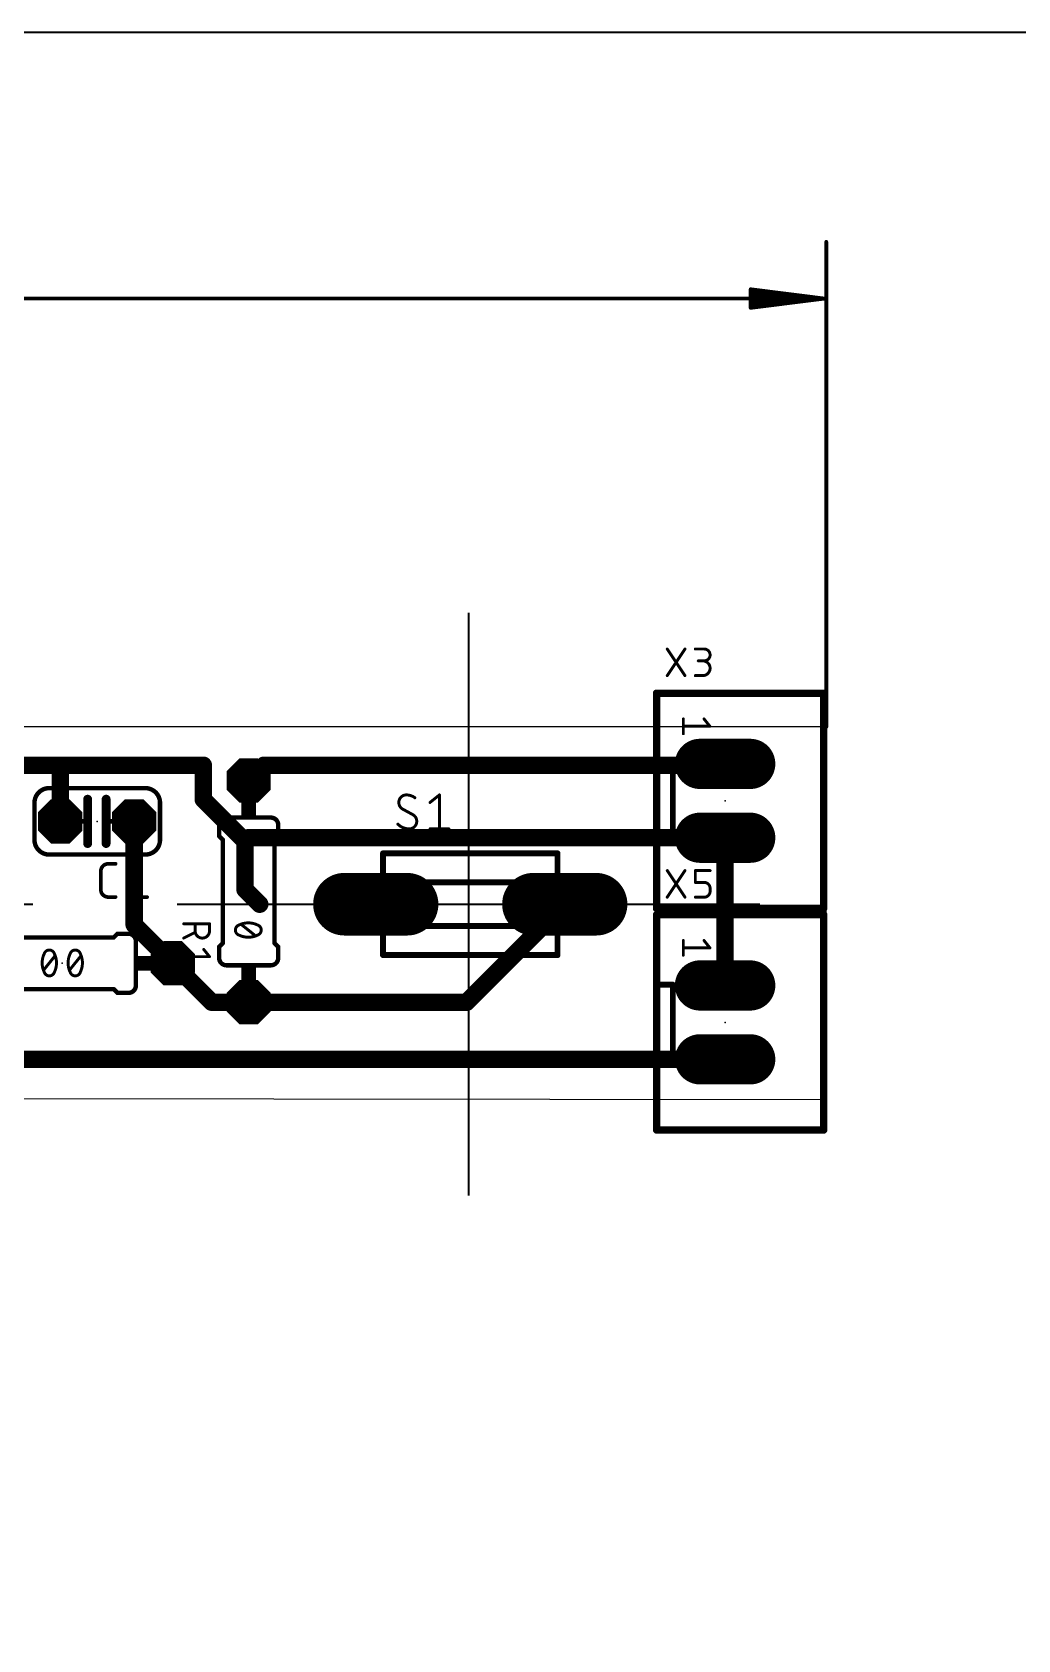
# Model space of a CAD drawing. Header units: millimetres. Extents: x -1276 to 1832, y -1676 to -667.
# Drawn here: x -766.7 to -732.8, y -751 to -695.7 of the extents above; entities that cross this region are included whole.
import ezdxf

# ---------------------------------------------------------------- set-up
doc = ezdxf.new("R2010")
doc.units = ezdxf.units.MM
doc.header["$MEASUREMENT"] = 0
for name, color, linetype in [('1', 12, 'Continuous'), ('16', 132, 'Continuous'), ('17', 110, 'Continuous'), ('19', 53, 'Continuous'), ('20', 31, 'Continuous'), ('21', 253, 'Continuous'), ('23', 53, 'Continuous'), ('25', 253, 'Continuous'), ('27', 253, 'Continuous'), ('29', 253, 'Continuous'), ('30', 253, 'Continuous'), ('44', 253, 'Continuous'), ('51', 253, 'Continuous'), ('box', 6, 'Continuous'), ('Layer 1', 7, 'Continuous')]:
    doc.layers.add(name, color=color, linetype=linetype)

# ---------------------------------------------------------------- blocks, each defined once
blk = doc.blocks.new('OCTAGONP')
at = {"const_width": 0.5}
blk.add_lwpolyline([(-0.25, -0.1036), (-0.25, 0.1036), (-0.1036, 0.25), (0.1036, 0.25), (0.25, 0.1036), (0.25, -0.1036), (0.1036, -0.25), (-0.1036, -0.25), (-0.25, -0.1036), (-0.25, 0.1036)], dxfattribs=at)
blk = doc.blocks.new('RECT')
blk.add_solid([(-0.5, -0.5), (0.5, -0.5), (-0.5, 0.5), (0.5, 0.5)])
blk = doc.blocks.new('LONGP100')
at = {"const_width": 1}
blk.add_lwpolyline([(-0.5, 0), (0.5, 0)], dxfattribs=at)
at = {"const_width": 0.5}
for points in [[(-0.5, 0.25, 1), (-0.5, -0.25)], [(0.5, -0.25, 1), (0.5, 0.25)]]:
    blk.add_lwpolyline(points, format="xyb", dxfattribs=at)
blk = doc.blocks.new('block 22')
at = {"layer": 'Layer 1', "color": 250, "lineweight": 35, "true_color": 0x231f20}
for points in [[(-1041.76, -715.699), (-1041.76, -735.734)], [(-1051.778, -725.716), (-1031.742, -725.716)]]:
    blk.add_lwpolyline(points, dxfattribs=at)
blk = doc.blocks.new('block 23')
at = {"layer": 'Layer 1', "color": 250, "lineweight": 35, "true_color": 0x231f20}
for points in [[(-1066.76, -715.699), (-1066.76, -735.734)], [(-1076.778, -725.716), (-1056.742, -725.716)]]:
    blk.add_lwpolyline(points, dxfattribs=at)

msp = doc.modelspace()

# ---------------------------------------------------------------- linework, layer by layer
at = {"layer": '1', "const_width": 0.13}
for points in [[(-739.40447, -719.62072), (-739.40447, -702.93872)], [(-883.40847, -704.88872), (-739.46947, -704.88872)], [(-739.46947, -704.88872), (-742.00447, -704.56952)], [(-742.00447, -704.56952), (-742.00447, -705.20792)], [(-739.46947, -704.88872), (-742.00447, -704.62872)], [(-739.46947, -704.88872), (-742.00447, -704.75872)], [(-742.00447, -705.20792), (-739.46947, -704.88872)], [(-742.00447, -705.01872), (-739.46947, -704.88872)], [(-742.00447, -705.14872), (-739.46947, -704.88872)]]:
    msp.add_lwpolyline(points, dxfattribs=at)
at = {"layer": '1', "const_width": 0.065}
for points in [[(-739.37197, -702.93872, 1), (-739.43697, -702.93872)], [(-742.00277, -704.72622, 1), (-742.00617, -704.79122)], [(-742.00037, -704.53722, 1), (-742.00857, -704.60172)], [(-741.97197, -704.56952, 1), (-742.03697, -704.56952)], [(-742.00117, -704.59642, 1), (-742.00777, -704.66102)], [(-739.46537, -704.92092, 1), (-739.47357, -704.85652)], [(-739.47357, -704.92092, 1), (-739.46537, -704.85652)], [(-739.46617, -704.92102, 1), (-739.47277, -704.85642)], [(-739.47277, -704.92102, 1), (-739.46617, -704.85642)], [(-739.46777, -704.92122, 1), (-739.47117, -704.85622)], [(-739.47117, -704.92122, 1), (-739.46777, -704.85622)], [(-739.46947, -704.92122, 1), (-739.46947, -704.85622)], [(-742.00617, -704.98622, 1), (-742.00277, -705.05122)], [(-742.00857, -705.17572, 1), (-742.00037, -705.24022)], [(-742.03697, -705.20792, 1), (-741.97197, -705.20792)], [(-742.00777, -705.11642, 1), (-742.00117, -705.18102)], [(-739.43697, -719.62072, 1), (-739.37197, -719.62072)]]:
    msp.add_lwpolyline(points, format="xyb", dxfattribs=at)
at = {"layer": '16', "const_width": 0.6}
for points in [[(-770.82447, -720.93672), (-765.74447, -720.93672)], [(-765.74447, -720.93672), (-760.82787, -720.93672)], [(-765.74447, -722.86682), (-765.74447, -720.93672)], [(-760.82787, -720.93672), (-760.82787, -722.11362)], [(-759.26747, -721.46732), (-758.73687, -720.93672)], [(-758.73687, -720.93672), (-742.88447, -720.93672)], [(-742.88447, -720.93672), (-742.88447, -721.39872)], [(-760.82787, -722.11362), (-759.39447, -723.54702)], [(-763.20447, -722.86682), (-763.20447, -726.42032)], [(-759.27817, -723.43072), (-759.39447, -723.54702)], [(-742.88447, -723.43072), (-759.27817, -723.43072)], [(-742.88447, -723.43072), (-742.88447, -728.51072)], [(-759.39447, -723.54702), (-759.39447, -725.20872)], [(-759.39447, -725.20872), (-758.88647, -725.71672)], [(-748.39747, -725.71672), (-751.76807, -729.08732)], [(-763.20447, -726.42032), (-761.87607, -727.74872)], [(-760.53747, -729.08732), (-761.87607, -727.74872)], [(-759.26747, -729.08732), (-760.53747, -729.08732)], [(-751.76807, -729.08732), (-759.26747, -729.08732)], [(-742.88447, -731.05072), (-808.60187, -731.05072)]]:
    msp.add_lwpolyline(points, dxfattribs=at)
at = {"layer": '16', "const_width": 0.3}
for points in [[(-765.74447, -720.78672, 1), (-765.74447, -721.08672)], [(-765.59447, -720.93672, 1), (-765.89447, -720.93672)], [(-765.74447, -721.08672, 1), (-765.74447, -720.78672)], [(-760.67787, -720.93672, 1), (-760.97787, -720.93672)], [(-760.82787, -721.08672, 1), (-760.82787, -720.78672)], [(-758.73687, -720.78672, 1), (-758.73687, -721.08672)], [(-758.63077, -721.04282, 1), (-758.84297, -720.83062)], [(-742.73447, -720.93672, 1), (-743.03447, -720.93672)], [(-742.88447, -721.08672, 1), (-742.88447, -720.78672)], [(-759.37357, -721.36122, 1), (-759.16137, -721.57342)], [(-743.03447, -721.39872, 1), (-742.73447, -721.39872)], [(-760.72177, -722.00762, 1), (-760.93397, -722.21972)], [(-760.97787, -722.11362, 1), (-760.67787, -722.11362)], [(-763.05447, -722.86682, 1), (-763.35447, -722.86682)], [(-765.89447, -722.86682, 1), (-765.59447, -722.86682)], [(-759.27817, -723.28072, 1), (-759.27817, -723.58072)], [(-759.17207, -723.53682, 1), (-759.38417, -723.32462)], [(-742.73447, -723.43072, 1), (-743.03447, -723.43072)], [(-742.88447, -723.58072, 1), (-742.88447, -723.28072)], [(-759.50057, -723.44102, 1), (-759.28837, -723.65312)], [(-759.24447, -723.54702, 1), (-759.54447, -723.54702)], [(-759.50057, -723.65312, 1), (-759.28837, -723.44102)], [(-759.28837, -725.10262, 1), (-759.50057, -725.31482)], [(-759.54447, -725.20872, 1), (-759.24447, -725.20872)], [(-758.99257, -725.82282, 1), (-758.78037, -725.61062)], [(-748.29137, -725.82282, 1), (-748.50357, -725.61062)], [(-763.09837, -726.31422, 1), (-763.31057, -726.52642)], [(-763.35447, -726.42032, 1), (-763.05447, -726.42032)], [(-761.76997, -727.64262, 1), (-761.98217, -727.85482)], [(-761.98217, -727.85482, 1), (-761.76997, -727.64262)], [(-743.03447, -728.51072, 1), (-742.73447, -728.51072)], [(-760.53747, -728.93732, 1), (-760.53747, -729.23732)], [(-760.64357, -729.19342, 1), (-760.43137, -728.98122)], [(-759.26747, -728.93732, 1), (-759.26747, -729.23732)], [(-759.26747, -729.23732, 1), (-759.26747, -728.93732)], [(-751.87417, -728.98122, 1), (-751.66197, -729.19342)], [(-751.76807, -729.23732, 1), (-751.76807, -728.93732)], [(-742.88447, -731.20072, 1), (-742.88447, -730.90072)]]:
    msp.add_lwpolyline(points, format="xyb", dxfattribs=at)
at = {"layer": '19'}
for p, q in [((-742.88447, -721.39872), (-742.88447, -720.89072)), ((-758.88647, -725.71672), (-754.89747, -725.71672))]:
    msp.add_line(p, q, dxfattribs=at)
at = {"layer": '20'}
for p, q in [((-739.40447, -719.62072), (-883.47347, -719.62072)), ((-739.40447, -732.42772), (-739.40447, -719.62072)), ((-883.47347, -732.30072), (-739.40447, -732.42772))]:
    msp.add_line(p, q, dxfattribs=at)
at = {"layer": '21'}
for points, const_width in [([(-739.49197, -718.46072), (-745.24197, -718.46072)], 0.254), ([(-745.24197, -718.46072), (-745.24197, -725.86072)], 0.254), ([(-739.49197, -725.86072), (-739.49197, -718.46072)], 0.254), ([(-745.18447, -720.86072), (-744.68447, -720.86072)], 0.2), ([(-744.68447, -720.86072), (-744.68447, -723.46072)], 0.2), ([(-766.12547, -721.72382), (-762.82347, -721.72382)], 0.1524), ([(-764.80467, -723.62882), (-764.80467, -722.10482)], 0.3048), ([(-764.16967, -723.62882), (-764.16967, -722.10482)], 0.3048), ([(-766.63347, -722.23182), (-766.63347, -723.50182)], 0.1524), ([(-762.31547, -722.23182), (-762.31547, -723.50182)], 0.1524), ([(-760.28347, -722.99132), (-760.28347, -723.37232)], 0.1524), ([(-758.50547, -722.73732), (-760.02947, -722.73732)], 0.1524), ([(-758.25147, -722.99132), (-758.25147, -723.37232)], 0.1524), ([(-760.15647, -723.49932), (-760.28347, -723.37232)], 0.1524), ([(-760.15647, -723.49932), (-760.15647, -727.05532)], 0.1524), ([(-758.37847, -723.49932), (-758.25147, -723.37232)], 0.1524), ([(-758.37847, -723.49932), (-758.37847, -727.05532)], 0.1524), ([(-745.18447, -723.46072), (-744.68447, -723.46072)], 0.2), ([(-766.12547, -724.00982), (-762.82347, -724.00982)], 0.1524), ([(-754.64747, -723.96672), (-754.64747, -724.21672)], 0.2032), ([(-754.64747, -723.96672), (-748.64747, -723.96672)], 0.2032), ([(-748.64747, -723.96672), (-748.64747, -724.21672)], 0.2032), ([(-752.64747, -724.96672), (-750.64747, -724.96672)], 0.2032), ([(-745.24197, -725.86072), (-739.49197, -725.86072)], 0.254), ([(-752.64747, -726.46672), (-750.64747, -726.46672)], 0.2032), ([(-739.49197, -726.08072), (-745.24197, -726.08072)], 0.254), ([(-745.24197, -726.08072), (-745.24197, -733.48072)], 0.254), ([(-739.49197, -733.48072), (-739.49197, -726.08072)], 0.254), ([(-763.90807, -726.85972), (-767.46407, -726.85972)], 0.1524), ([(-763.90807, -726.85972), (-763.78107, -726.73272)], 0.1524), ([(-763.40007, -726.73272), (-763.78107, -726.73272)], 0.1524), ([(-763.14607, -728.51072), (-763.14607, -726.98672)], 0.1524), ([(-760.15647, -727.05532), (-760.28347, -727.18232)], 0.1524), ([(-758.37847, -727.05532), (-758.25147, -727.18232)], 0.1524), ([(-760.28347, -727.56332), (-760.28347, -727.18232)], 0.1524), ([(-758.25147, -727.56332), (-758.25147, -727.18232)], 0.1524), ([(-754.64747, -727.46672), (-754.64747, -727.21672)], 0.2032), ([(-748.64747, -727.46672), (-754.64747, -727.46672)], 0.2032), ([(-748.64747, -727.21672), (-748.64747, -727.46672)], 0.2032), ([(-758.50547, -727.81732), (-760.02947, -727.81732)], 0.1524), ([(-763.90807, -728.63772), (-767.46407, -728.63772)], 0.1524), ([(-763.90807, -728.63772), (-763.78107, -728.76472)], 0.1524), ([(-763.40007, -728.76472), (-763.78107, -728.76472)], 0.1524), ([(-745.18447, -728.48072), (-744.68447, -728.48072)], 0.2), ([(-744.68447, -728.48072), (-744.68447, -731.08072)], 0.2), ([(-745.18447, -731.08072), (-744.68447, -731.08072)], 0.2), ([(-745.24197, -733.48072), (-739.49197, -733.48072)], 0.254)]:
    msp.add_lwpolyline(points, dxfattribs=dict(at, const_width=const_width))
for points, const_width in [([(-745.24197, -718.39722, 1), (-745.24197, -718.52422)], 0.127), ([(-745.17847, -718.46072, 1), (-745.30547, -718.46072)], 0.127), ([(-739.42847, -718.46072, 1), (-739.55547, -718.46072)], 0.127), ([(-739.49197, -718.52422, 1), (-739.49197, -718.39722)], 0.127), ([(-745.18447, -720.81072, 1), (-745.18447, -720.91072)], 0.1), ([(-744.63447, -720.86072, 1), (-744.73447, -720.86072)], 0.1), ([(-744.68447, -720.91072, 1), (-744.68447, -720.81072)], 0.1), ([(-766.12547, -721.72382, 0.4142), (-766.63347, -722.23182)], 0.1524), ([(-766.12547, -721.68572, 1), (-766.12547, -721.76192)], 0.0762), ([(-766.12547, -721.76192, 1), (-766.12547, -721.68572)], 0.0762), ([(-764.72847, -722.10482, 1), (-764.88087, -722.10482)], 0.1524), ([(-764.09347, -722.10482, 1), (-764.24587, -722.10482)], 0.1524), ([(-762.31547, -722.23182, 0.4142), (-762.82347, -721.72382)], 0.1524), ([(-762.82347, -721.68572, 1), (-762.82347, -721.76192)], 0.0762), ([(-762.82347, -721.76192, 1), (-762.82347, -721.68572)], 0.0762), ([(-766.59537, -722.23182, 1), (-766.67157, -722.23182)], 0.0762), ([(-766.67157, -722.23182, 1), (-766.59537, -722.23182)], 0.0762), ([(-762.27737, -722.23182, 1), (-762.35357, -722.23182)], 0.0762), ([(-762.35357, -722.23182, 1), (-762.27737, -722.23182)], 0.0762), ([(-760.02947, -722.73732, 0.4142), (-760.28347, -722.99132)], 0.1524), ([(-760.24537, -722.99132, 1), (-760.32157, -722.99132)], 0.0762), ([(-760.32157, -722.99132, 1), (-760.24537, -722.99132)], 0.0762), ([(-760.02947, -722.69922, 1), (-760.02947, -722.77542)], 0.0762), ([(-760.02947, -722.77542, 1), (-760.02947, -722.69922)], 0.0762), ([(-758.25147, -722.99132, 0.4142), (-758.50547, -722.73732)], 0.1524), ([(-758.50547, -722.69922, 1), (-758.50547, -722.77542)], 0.0762), ([(-758.50547, -722.77542, 1), (-758.50547, -722.69922)], 0.0762), ([(-758.21337, -722.99132, 1), (-758.28957, -722.99132)], 0.0762), ([(-758.28957, -722.99132, 1), (-758.21337, -722.99132)], 0.0762), ([(-766.63347, -723.50182, 0.4142), (-766.12547, -724.00982)], 0.1524), ([(-766.59537, -723.50182, 1), (-766.67157, -723.50182)], 0.0762), ([(-766.67157, -723.50182, 1), (-766.59537, -723.50182)], 0.0762), ([(-764.88087, -723.62882, 1), (-764.72847, -723.62882)], 0.1524), ([(-764.24587, -723.62882, 1), (-764.09347, -723.62882)], 0.1524), ([(-762.82347, -724.00982, 0.4142), (-762.31547, -723.50182)], 0.1524), ([(-762.27737, -723.50182, 1), (-762.35357, -723.50182)], 0.0762), ([(-762.35357, -723.50182, 1), (-762.27737, -723.50182)], 0.0762), ([(-760.32157, -723.37232, 1), (-760.24537, -723.37232)], 0.0762), ([(-760.25657, -723.34542, 1), (-760.31037, -723.39922)], 0.0762), ([(-760.11837, -723.49932, 1), (-760.19457, -723.49932)], 0.0762), ([(-760.18337, -723.52622, 1), (-760.12957, -723.47242)], 0.0762), ([(-758.34037, -723.49932, 1), (-758.41657, -723.49932)], 0.0762), ([(-758.40537, -723.47242, 1), (-758.35157, -723.52622)], 0.0762), ([(-758.28957, -723.37232, 1), (-758.21337, -723.37232)], 0.0762), ([(-758.22457, -723.39922, 1), (-758.27837, -723.34542)], 0.0762), ([(-745.18447, -723.41072, 1), (-745.18447, -723.51072)], 0.1), ([(-744.73447, -723.46072, 1), (-744.63447, -723.46072)], 0.1), ([(-744.68447, -723.51072, 1), (-744.68447, -723.41072)], 0.1), ([(-766.12547, -723.97172, 1), (-766.12547, -724.04792)], 0.0762), ([(-766.12547, -724.04792, 1), (-766.12547, -723.97172)], 0.0762), ([(-762.82347, -723.97172, 1), (-762.82347, -724.04792)], 0.0762), ([(-762.82347, -724.04792, 1), (-762.82347, -723.97172)], 0.0762), ([(-754.59667, -723.96672, 1), (-754.69827, -723.96672)], 0.1016), ([(-754.64747, -723.91592, 1), (-754.64747, -724.01752)], 0.1016), ([(-754.69827, -724.21672, 1), (-754.59667, -724.21672)], 0.1016), ([(-748.59667, -723.96672, 1), (-748.69827, -723.96672)], 0.1016), ([(-748.69827, -724.21672, 1), (-748.59667, -724.21672)], 0.1016), ([(-748.64747, -724.01752, 1), (-748.64747, -723.91592)], 0.1016), ([(-752.64747, -724.91592, 1), (-752.64747, -725.01752)], 0.1016), ([(-750.64747, -725.01752, 1), (-750.64747, -724.91592)], 0.1016), ([(-745.24197, -725.79722, 1), (-745.24197, -725.92422)], 0.127), ([(-745.30547, -725.86072, 1), (-745.17847, -725.86072)], 0.127), ([(-739.55547, -725.86072, 1), (-739.42847, -725.86072)], 0.127), ([(-739.49197, -725.92422, 1), (-739.49197, -725.79722)], 0.127), ([(-752.64747, -726.41592, 1), (-752.64747, -726.51752)], 0.1016), ([(-750.64747, -726.51752, 1), (-750.64747, -726.41592)], 0.1016), ([(-745.24197, -726.01722, 1), (-745.24197, -726.14422)], 0.127), ([(-745.17847, -726.08072, 1), (-745.30547, -726.08072)], 0.127), ([(-739.42847, -726.08072, 1), (-739.55547, -726.08072)], 0.127), ([(-739.49197, -726.14422, 1), (-739.49197, -726.01722)], 0.127), ([(-763.93497, -726.83282, 1), (-763.88117, -726.88662)], 0.0762), ([(-763.90807, -726.89782, 1), (-763.90807, -726.82162)], 0.0762), ([(-763.78107, -726.69462, 1), (-763.78107, -726.77082)], 0.0762), ([(-763.75417, -726.75962, 1), (-763.80797, -726.70582)], 0.0762), ([(-763.14607, -726.98672, 0.4142), (-763.40007, -726.73272)], 0.1524), ([(-763.40007, -726.69462, 1), (-763.40007, -726.77082)], 0.0762), ([(-763.40007, -726.77082, 1), (-763.40007, -726.69462)], 0.0762), ([(-763.10797, -726.98672, 1), (-763.18417, -726.98672)], 0.0762), ([(-763.18417, -726.98672, 1), (-763.10797, -726.98672)], 0.0762), ([(-760.19457, -727.05532, 1), (-760.11837, -727.05532)], 0.0762), ([(-760.12957, -727.08222, 1), (-760.18337, -727.02842)], 0.0762), ([(-758.41657, -727.05532, 1), (-758.34037, -727.05532)], 0.0762), ([(-758.35157, -727.02842, 1), (-758.40537, -727.08222)], 0.0762), ([(-760.24537, -727.18232, 1), (-760.32157, -727.18232)], 0.0762), ([(-760.28347, -727.56332, 0.4142), (-760.02947, -727.81732)], 0.1524), ([(-760.24537, -727.56332, 1), (-760.32157, -727.56332)], 0.0762), ([(-760.32157, -727.56332, 1), (-760.24537, -727.56332)], 0.0762), ([(-760.31037, -727.15542, 1), (-760.25657, -727.20922)], 0.0762), ([(-758.50547, -727.81732, 0.4142), (-758.25147, -727.56332)], 0.1524), ([(-758.21337, -727.18232, 1), (-758.28957, -727.18232)], 0.0762), ([(-758.21337, -727.56332, 1), (-758.28957, -727.56332)], 0.0762), ([(-758.28957, -727.56332, 1), (-758.21337, -727.56332)], 0.0762), ([(-758.27837, -727.20922, 1), (-758.22457, -727.15542)], 0.0762), ([(-754.59667, -727.21672, 1), (-754.69827, -727.21672)], 0.1016), ([(-754.64747, -727.41592, 1), (-754.64747, -727.51752)], 0.1016), ([(-754.69827, -727.46672, 1), (-754.59667, -727.46672)], 0.1016), ([(-748.59667, -727.21672, 1), (-748.69827, -727.21672)], 0.1016), ([(-748.69827, -727.46672, 1), (-748.59667, -727.46672)], 0.1016), ([(-748.64747, -727.51752, 1), (-748.64747, -727.41592)], 0.1016), ([(-760.02947, -727.77922, 1), (-760.02947, -727.85542)], 0.0762), ([(-760.02947, -727.85542, 1), (-760.02947, -727.77922)], 0.0762), ([(-758.50547, -727.77922, 1), (-758.50547, -727.85542)], 0.0762), ([(-758.50547, -727.85542, 1), (-758.50547, -727.77922)], 0.0762), ([(-763.88117, -728.61082, 1), (-763.93497, -728.66462)], 0.0762), ([(-763.90807, -728.67582, 1), (-763.90807, -728.59962)], 0.0762), ([(-763.78107, -728.72662, 1), (-763.78107, -728.80282)], 0.0762), ([(-763.40007, -728.76472, 0.4142), (-763.14607, -728.51072)], 0.1524), ([(-763.40007, -728.72662, 1), (-763.40007, -728.80282)], 0.0762), ([(-763.40007, -728.80282, 1), (-763.40007, -728.72662)], 0.0762), ([(-763.10797, -728.51072, 1), (-763.18417, -728.51072)], 0.0762), ([(-763.18417, -728.51072, 1), (-763.10797, -728.51072)], 0.0762), ([(-745.18447, -728.43072, 1), (-745.18447, -728.53072)], 0.1), ([(-744.63447, -728.48072, 1), (-744.73447, -728.48072)], 0.1), ([(-744.68447, -728.53072, 1), (-744.68447, -728.43072)], 0.1), ([(-763.80797, -728.79162, 1), (-763.75417, -728.73782)], 0.0762), ([(-745.18447, -731.03072, 1), (-745.18447, -731.13072)], 0.1), ([(-744.73447, -731.08072, 1), (-744.63447, -731.08072)], 0.1), ([(-744.68447, -731.13072, 1), (-744.68447, -731.03072)], 0.1), ([(-745.24197, -733.41722, 1), (-745.24197, -733.54422)], 0.127), ([(-745.30547, -733.48072, 1), (-745.17847, -733.48072)], 0.127), ([(-739.55547, -733.48072, 1), (-739.42847, -733.48072)], 0.127), ([(-739.49197, -733.54422, 1), (-739.49197, -733.41722)], 0.127)]:
    msp.add_lwpolyline(points, format="xyb", dxfattribs=dict(at, const_width=const_width))
at = {"layer": '23'}
for p in [(-742.88447, -722.16072), (-764.47447, -722.86682), (-759.26747, -725.27732), (-751.64747, -725.71672), (-765.68607, -727.74872), (-742.88447, -729.78072)]:
    msp.add_point(p, dxfattribs=at)
at = {"layer": '25'}
for points, const_width in [([(-744.87367, -717.85492), (-744.26407, -716.94052)], 0.1016), ([(-744.87367, -716.94052), (-744.26407, -717.85492)], 0.1016), ([(-743.90847, -716.94052), (-743.60367, -716.94052)], 0.1016), ([(-743.60367, -717.34692), (-743.80687, -717.34692)], 0.1016), ([(-743.90847, -717.85492), (-743.65447, -717.85492)], 0.1016), ([(-753.03177, -722.21712), (-752.70727, -721.95752)], 0.1016), ([(-752.70727, -721.95752), (-752.70727, -723.12592)], 0.1016), ([(-753.61737, -722.63912), (-753.97437, -722.44432)], 0.1016), ([(-753.03177, -723.12592), (-752.38267, -723.12592)], 0.1016), ([(-764.09717, -724.32732), (-763.84317, -724.32732)], 0.127), ([(-763.39497, -724.58132), (-763.07747, -724.32732)], 0.127), ([(-763.07747, -724.32732), (-763.07747, -725.47032)], 0.127), ([(-764.35117, -725.21632), (-764.35117, -724.58132)], 0.127), ([(-744.87367, -725.47492), (-744.26407, -724.56052)], 0.1016), ([(-744.87367, -724.56052), (-744.26407, -725.47492)], 0.1016), ([(-743.90847, -724.96692), (-743.90847, -724.56052)], 0.1016), ([(-743.90847, -724.56052), (-743.40047, -724.56052)], 0.1016), ([(-743.60367, -724.96692), (-743.90847, -724.96692)], 0.1016), ([(-743.40047, -725.27172), (-743.40047, -725.17012)], 0.1016), ([(-763.84317, -725.47032), (-764.09717, -725.47032)], 0.127), ([(-763.39497, -725.47032), (-762.75997, -725.47032)], 0.127), ([(-743.90847, -725.47492), (-743.60367, -725.47492)], 0.1016), ([(-761.50267, -726.38762), (-760.61367, -726.38762)], 0.1016), ([(-761.10757, -726.63462), (-761.10757, -726.38762)], 0.1016), ([(-760.61367, -726.38762), (-760.61367, -726.63462)], 0.1016), ([(-761.50267, -726.88152), (-761.10757, -726.68402)], 0.1016), ([(-761.50267, -727.27262), (-761.50267, -727.76652)], 0.1016), ([(-760.61367, -727.51962), (-761.50267, -727.51962)], 0.1016), ([(-760.81127, -727.27262), (-760.61367, -727.51962)], 0.1016)]:
    msp.add_lwpolyline(points, dxfattribs=dict(at, const_width=const_width))
for points, const_width in [([(-744.85257, -716.92642, 1), (-744.89477, -716.95462)], 0.0508), ([(-744.24297, -716.95462, 1), (-744.28517, -716.92642)], 0.0508), ([(-743.90847, -716.91512, 1), (-743.90847, -716.96592)], 0.0508), ([(-743.60367, -717.34692, 1), (-743.60367, -716.94052)], 0.1016), ([(-743.60367, -716.91512, 1), (-743.60367, -716.96592)], 0.0508), ([(-743.60367, -716.96592, 1), (-743.60367, -716.91512)], 0.0508), ([(-743.80687, -717.32152, 1), (-743.80687, -717.37232)], 0.0508), ([(-743.65447, -717.85492, 1), (-743.65447, -717.34692)], 0.1016), ([(-743.65447, -717.32152, 1), (-743.65447, -717.37232)], 0.0508), ([(-743.60367, -717.32152, 1), (-743.60367, -717.37232)], 0.0508), ([(-743.60367, -717.37232, 1), (-743.60367, -717.32152)], 0.0508), ([(-744.89477, -717.84082, 1), (-744.85257, -717.86902)], 0.0508), ([(-744.28517, -717.86902, 1), (-744.24297, -717.84082)], 0.0508), ([(-743.90847, -717.82952, 1), (-743.90847, -717.88032)], 0.0508), ([(-743.65447, -717.82952, 1), (-743.65447, -717.88032)], 0.0508), ([(-743.65447, -717.88032, 1), (-743.65447, -717.82952)], 0.0508), ([(-753.84457, -721.95752, 0.4142), (-754.10417, -722.21712)], 0.1016), ([(-753.55247, -722.05492, 0.1623), (-753.84457, -721.95752)], 0.1016), ([(-753.84457, -721.93212, 1), (-753.84457, -721.98292)], 0.0508), ([(-753.84457, -721.98292, 1), (-753.84457, -721.93212)], 0.0508), ([(-753.56767, -722.07522, 1), (-753.53727, -722.03452)], 0.0508), ([(-752.68187, -721.95752, 1), (-752.73257, -721.95752)], 0.0508), ([(-752.69137, -721.97732, 1), (-752.72307, -721.93772)], 0.0508), ([(-754.10417, -722.21712, 0.2656), (-753.97437, -722.44432)], 0.1016), ([(-754.07877, -722.21712, 1), (-754.12957, -722.21712)], 0.0508), ([(-754.12957, -722.21712, 1), (-754.07877, -722.21712)], 0.0508), ([(-753.96227, -722.42202, 1), (-753.98657, -722.46662)], 0.0508), ([(-753.98727, -722.46622, 1), (-753.96147, -722.42252)], 0.0508), ([(-753.60447, -722.61722, 1), (-753.63027, -722.66102)], 0.0508), ([(-753.48757, -722.86632, 0.2656), (-753.61737, -722.63912)], 0.1016), ([(-753.62957, -722.66142, 1), (-753.60517, -722.61682)], 0.0508), ([(-753.04767, -722.19732, 1), (-753.01587, -722.23702)], 0.0508), ([(-754.13667, -722.96362, 0.2), (-753.74717, -723.12592)], 0.1016), ([(-754.11867, -722.94572, 1), (-754.15467, -722.98152)], 0.0508), ([(-753.74717, -723.12592, 0.4142), (-753.48757, -722.86632)], 0.1016), ([(-753.74717, -723.10052, 1), (-753.74717, -723.15132)], 0.0508), ([(-753.74717, -723.15132, 1), (-753.74717, -723.10052)], 0.0508), ([(-753.46217, -722.86632, 1), (-753.51297, -722.86632)], 0.0508), ([(-753.51297, -722.86632, 1), (-753.46217, -722.86632)], 0.0508), ([(-753.03177, -723.10052, 1), (-753.03177, -723.15132)], 0.0508), ([(-752.73257, -723.12592, 1), (-752.68187, -723.12592)], 0.0508), ([(-752.38267, -723.15132, 1), (-752.38267, -723.10052)], 0.0508), ([(-764.09717, -724.32732, 0.4142), (-764.35117, -724.58132)], 0.127), ([(-764.09717, -724.29562, 1), (-764.09717, -724.35912)], 0.0635), ([(-764.09717, -724.35912, 1), (-764.09717, -724.29562)], 0.0635), ([(-763.84317, -724.35912, 1), (-763.84317, -724.29562)], 0.0635), ([(-763.04577, -724.32732, 1), (-763.10917, -724.32732)], 0.0635), ([(-763.05767, -724.35212, 1), (-763.09727, -724.30252)], 0.0635), ([(-764.31947, -724.58132, 1), (-764.38297, -724.58132)], 0.0635), ([(-764.38297, -724.58132, 1), (-764.31947, -724.58132)], 0.0635), ([(-763.41477, -724.55652, 1), (-763.37517, -724.60612)], 0.0635), ([(-744.85257, -724.54642, 1), (-744.89477, -724.57462)], 0.0508), ([(-744.24297, -724.57462, 1), (-744.28517, -724.54642)], 0.0508), ([(-743.88307, -724.56052, 1), (-743.93387, -724.56052)], 0.0508), ([(-743.90847, -724.53512, 1), (-743.90847, -724.58592)], 0.0508), ([(-743.40047, -724.58592, 1), (-743.40047, -724.53512)], 0.0508), ([(-764.31947, -725.21632, 1), (-764.38297, -725.21632)], 0.0635), ([(-764.38297, -725.21632, 1), (-764.31947, -725.21632)], 0.0635), ([(-764.35117, -725.21632, 0.4142), (-764.09717, -725.47032)], 0.127), ([(-743.90847, -724.94152, 1), (-743.90847, -724.99232)], 0.0508), ([(-743.93387, -724.96692, 1), (-743.88307, -724.96692)], 0.0508), ([(-743.40047, -725.17012, 0.4142), (-743.60367, -724.96692)], 0.1016), ([(-743.60367, -724.94152, 1), (-743.60367, -724.99232)], 0.0508), ([(-743.60367, -725.47492, 0.4142), (-743.40047, -725.27172)], 0.1016), ([(-743.60367, -724.99232, 1), (-743.60367, -724.94152)], 0.0508), ([(-743.37507, -725.17012, 1), (-743.42587, -725.17012)], 0.0508), ([(-743.42587, -725.17012, 1), (-743.37507, -725.17012)], 0.0508), ([(-743.37507, -725.27172, 1), (-743.42587, -725.27172)], 0.0508), ([(-743.42587, -725.27172, 1), (-743.37507, -725.27172)], 0.0508), ([(-764.09717, -725.43862, 1), (-764.09717, -725.50212)], 0.0635), ([(-764.09717, -725.50212, 1), (-764.09717, -725.43862)], 0.0635), ([(-763.84317, -725.50212, 1), (-763.84317, -725.43862)], 0.0635), ([(-763.39497, -725.43862, 1), (-763.39497, -725.50212)], 0.0635), ([(-763.10917, -725.47032, 1), (-763.04577, -725.47032)], 0.0635), ([(-762.75997, -725.50212, 1), (-762.75997, -725.43862)], 0.0635), ([(-744.89477, -725.46082, 1), (-744.85257, -725.48902)], 0.0508), ([(-744.28517, -725.48902, 1), (-744.24297, -725.46082)], 0.0508), ([(-743.90847, -725.44952, 1), (-743.90847, -725.50032)], 0.0508), ([(-743.60367, -725.44952, 1), (-743.60367, -725.50032)], 0.0508), ([(-743.60367, -725.50032, 1), (-743.60367, -725.44952)], 0.0508), ([(-761.50267, -726.36222, 1), (-761.50267, -726.41302)], 0.0508), ([(-761.08217, -726.38762, 1), (-761.13297, -726.38762)], 0.0508), ([(-760.58827, -726.38762, 1), (-760.63907, -726.38762)], 0.0508), ([(-760.61367, -726.41302, 1), (-760.61367, -726.36222)], 0.0508), ([(-761.51407, -726.85882, 1), (-761.49127, -726.90422)], 0.0508), ([(-761.10757, -726.63462, 1), (-760.61367, -726.63462)], 0.1016), ([(-761.08217, -726.63462, 1), (-761.13297, -726.63462)], 0.0508), ([(-761.13297, -726.63462, 1), (-761.08217, -726.63462)], 0.0508), ([(-761.09617, -726.70672, 1), (-761.11887, -726.66122)], 0.0508), ([(-760.58827, -726.63462, 1), (-760.63907, -726.63462)], 0.0508), ([(-760.63907, -726.63462, 1), (-760.58827, -726.63462)], 0.0508), ([(-761.47727, -727.27262, 1), (-761.52807, -727.27262)], 0.0508), ([(-761.50267, -727.49422, 1), (-761.50267, -727.54502)], 0.0508), ([(-760.79137, -727.25672, 1), (-760.83107, -727.28852)], 0.0508), ([(-760.63347, -727.53542, 1), (-760.59387, -727.50372)], 0.0508), ([(-760.61367, -727.54502, 1), (-760.61367, -727.49422)], 0.0508), ([(-761.52807, -727.76652, 1), (-761.47727, -727.76652)], 0.0508)]:
    msp.add_lwpolyline(points, format="xyb", dxfattribs=dict(at, const_width=const_width))
at = {"layer": '27'}
for points, const_width in [([(-759.60117, -726.43232, 0.3205), (-759.72467, -726.60522)], 0.1016), ([(-759.61237, -726.40952, 1), (-759.59007, -726.45512)], 0.0508), ([(-759.28017, -726.35822, 0.1139), (-759.60117, -726.43232)], 0.1016), ([(-759.59297, -726.45632, 1), (-759.60947, -726.40832)], 0.0508), ([(-759.51127, -726.38782, 1), (-759.54297, -726.42742)], 0.0508), ([(-758.95917, -726.43232, 0.1139), (-759.28017, -726.35822)], 0.1016), ([(-759.28017, -726.33282, 1), (-759.28017, -726.38362)], 0.0508), ([(-759.28017, -726.38362, 1), (-759.28017, -726.33282)], 0.0508), ([(-758.83567, -726.60522, 0.3205), (-758.95917, -726.43232)], 0.1016), ([(-758.95087, -726.40832, 1), (-758.96737, -726.45632)], 0.0508), ([(-758.97027, -726.45512, 1), (-758.94797, -726.40952)], 0.0508), ([(-759.72467, -726.60522, 0.3205), (-759.60117, -726.77802)], 0.1016), ([(-759.69927, -726.60522, 1), (-759.75007, -726.60522)], 0.0508), ([(-759.75007, -726.60522, 1), (-759.69927, -726.60522)], 0.0508), ([(-759.59007, -726.75522, 1), (-759.61237, -726.80082)], 0.0508), ([(-759.60117, -726.77802, 0.1139), (-759.28017, -726.85212)], 0.1016), ([(-759.60947, -726.80202, 1), (-759.59297, -726.75402)], 0.0508), ([(-759.28017, -726.85212, 0.1139), (-758.95917, -726.77802)], 0.1016), ([(-759.28017, -726.82672, 1), (-759.28017, -726.87752)], 0.0508), ([(-759.28017, -726.87752, 1), (-759.28017, -726.82672)], 0.0508), ([(-759.04907, -726.82252, 1), (-759.01737, -726.78292)], 0.0508), ([(-758.95917, -726.77802, 0.3205), (-758.83567, -726.60522)], 0.1016), ([(-758.96737, -726.75402, 1), (-758.95087, -726.80202)], 0.0508), ([(-758.94797, -726.80082, 1), (-758.97027, -726.75522)], 0.0508), ([(-758.81027, -726.60522, 1), (-758.86107, -726.60522)], 0.0508), ([(-758.86107, -726.60522, 1), (-758.81027, -726.60522)], 0.0508), ([(-766.29527, -727.41502, 0.1139), (-766.36937, -727.73602)], 0.1016), ([(-766.12237, -727.29152, 0.3205), (-766.29527, -727.41502)], 0.1016), ([(-766.31927, -727.40672, 1), (-766.27127, -727.42322)], 0.0508), ([(-766.27237, -727.42612, 1), (-766.31807, -727.40382)], 0.0508), ([(-765.94957, -727.41502, 0.3205), (-766.12237, -727.29152)], 0.1016), ([(-766.12237, -727.26612, 1), (-766.12237, -727.31692)], 0.0508), ([(-766.12237, -727.31692, 1), (-766.12237, -727.26612)], 0.0508), ([(-765.87547, -727.73602, 0.1139), (-765.94957, -727.41502)], 0.1016), ([(-765.92667, -727.40382, 1), (-765.97237, -727.42612)], 0.0508), ([(-765.97357, -727.42322, 1), (-765.92547, -727.40672)], 0.0508), ([(-765.90497, -727.50492, 1), (-765.94467, -727.47322)], 0.0508), ([(-765.40367, -727.41502, 0.1139), (-765.47777, -727.73602)], 0.1016), ([(-765.42777, -727.40672, 1), (-765.37967, -727.42322)], 0.0508), ([(-765.23087, -727.29152, 0.3205), (-765.40367, -727.41502)], 0.1016), ([(-765.38087, -727.42612, 1), (-765.42657, -727.40382)], 0.0508), ([(-765.05797, -727.41502, 0.3205), (-765.23087, -727.29152)], 0.1016), ([(-765.23087, -727.26612, 1), (-765.23087, -727.31692)], 0.0508), ([(-765.23087, -727.31692, 1), (-765.23087, -727.26612)], 0.0508), ([(-765.03517, -727.40382, 1), (-765.08087, -727.42612)], 0.0508), ([(-764.98387, -727.73602, 0.1139), (-765.05797, -727.41502)], 0.1016), ([(-765.08197, -727.42322, 1), (-765.03397, -727.40672)], 0.0508), ([(-765.01347, -727.50492, 1), (-765.05317, -727.47322)], 0.0508), ([(-766.36937, -727.73602, 0.1139), (-766.29527, -728.05702)], 0.1016), ([(-766.34397, -727.73602, 1), (-766.39477, -727.73602)], 0.0508), ([(-766.39477, -727.73602, 1), (-766.34397, -727.73602)], 0.0508), ([(-766.33977, -727.96712, 1), (-766.30007, -727.99882)], 0.0508), ([(-766.29527, -728.05702, 0.3205), (-766.12237, -728.18052)], 0.1016), ([(-766.27127, -728.04882, 1), (-766.31927, -728.06532)], 0.0508), ([(-766.31807, -728.06822, 1), (-766.27237, -728.04592)], 0.0508), ([(-766.12237, -728.18052, 0.3205), (-765.94957, -728.05702)], 0.1016), ([(-766.12237, -728.15512, 1), (-766.12237, -728.20592)], 0.0508), ([(-766.12237, -728.20592, 1), (-766.12237, -728.15512)], 0.0508), ([(-765.94957, -728.05702, 0.1139), (-765.87547, -727.73602)], 0.1016), ([(-765.97237, -728.04592, 1), (-765.92667, -728.06822)], 0.0508), ([(-765.92547, -728.06532, 1), (-765.97357, -728.04882)], 0.0508), ([(-765.85007, -727.73602, 1), (-765.90087, -727.73602)], 0.0508), ([(-765.90087, -727.73602, 1), (-765.85007, -727.73602)], 0.0508), ([(-765.47777, -727.73602, 0.1139), (-765.40367, -728.05702)], 0.1016), ([(-765.45237, -727.73602, 1), (-765.50317, -727.73602)], 0.0508), ([(-765.50317, -727.73602, 1), (-765.45237, -727.73602)], 0.0508), ([(-765.44827, -727.96712, 1), (-765.40857, -727.99882)], 0.0508), ([(-765.37967, -728.04882, 1), (-765.42777, -728.06532)], 0.0508), ([(-765.40367, -728.05702, 0.3205), (-765.23087, -728.18052)], 0.1016), ([(-765.42657, -728.06822, 1), (-765.38087, -728.04592)], 0.0508), ([(-765.23087, -728.18052, 0.3205), (-765.05797, -728.05702)], 0.1016), ([(-765.23087, -728.15512, 1), (-765.23087, -728.20592)], 0.0508), ([(-765.23087, -728.20592, 1), (-765.23087, -728.15512)], 0.0508), ([(-765.08087, -728.04592, 1), (-765.03517, -728.06822)], 0.0508), ([(-765.05797, -728.05702, 0.1139), (-764.98387, -727.73602)], 0.1016), ([(-765.03397, -728.06532, 1), (-765.08197, -728.04882)], 0.0508), ([(-764.95847, -727.73602, 1), (-765.00927, -727.73602)], 0.0508), ([(-765.00927, -727.73602, 1), (-764.95847, -727.73602)], 0.0508)]:
    msp.add_lwpolyline(points, format="xyb", dxfattribs=dict(at, const_width=const_width))
at = {"layer": '27', "const_width": 0.1016}
for points in [[(-759.52707, -726.40762), (-759.03327, -726.80272)], [(-766.31997, -727.98292), (-765.92487, -727.48912)], [(-765.42837, -727.98292), (-765.03327, -727.48912)]]:
    msp.add_lwpolyline(points, dxfattribs=at)
at = {"layer": '44'}
for centre, radius in [((-742.88447, -720.89072), 0.508), ((-759.26747, -721.46732), 0.4064), ((-765.74447, -722.86682), 0.4064), ((-763.20447, -722.86682), 0.4064), ((-742.88447, -723.43072), 0.508), ((-754.89747, -725.71672), 0.65), ((-748.39747, -725.71672), 0.65), ((-761.87607, -727.74872), 0.4064), ((-742.88447, -728.51072), 0.508), ((-759.26747, -729.08732), 0.4064), ((-742.88447, -731.05072), 0.508)]:
    msp.add_circle(centre, radius, dxfattribs=at)
at = {"layer": '51'}
for points, const_width in [([(-744.32117, -719.34402), (-744.32117, -719.85202)], 0.1016), ([(-743.40677, -719.59802), (-744.32117, -719.59802)], 0.1016), ([(-743.60997, -719.34402), (-743.40677, -719.59802)], 0.1016), ([(-759.26747, -721.46732), (-759.26747, -722.35632)], 0.508), ([(-765.74447, -722.86682), (-764.80467, -722.86682)], 0.1524), ([(-763.20447, -722.86682), (-764.16967, -722.86682)], 0.1524), ([(-754.64747, -723.96672), (-748.64747, -723.96672)], 0.2032), ([(-754.64747, -727.46672), (-754.64747, -723.96672)], 0.2032), ([(-748.64747, -723.96672), (-748.64747, -727.46672)], 0.2032), ([(-753.14747, -724.96672), (-750.14747, -724.96672)], 0.2032), ([(-753.14747, -726.46672), (-753.14747, -724.96672)], 0.2032), ([(-750.14747, -724.96672), (-750.14747, -726.46672)], 0.2032), ([(-750.14747, -726.46672), (-753.14747, -726.46672)], 0.2032), ([(-744.32117, -726.96402), (-744.32117, -727.47202)], 0.1016), ([(-743.60997, -726.96402), (-743.40677, -727.21802)], 0.1016), ([(-761.87607, -727.74872), (-762.76507, -727.74872)], 0.508), ([(-748.64747, -727.46672), (-754.64747, -727.46672)], 0.2032), ([(-743.40677, -727.21802), (-744.32117, -727.21802)], 0.1016), ([(-759.26747, -729.08732), (-759.26747, -728.19832)], 0.508)]:
    msp.add_lwpolyline(points, dxfattribs=dict(at, const_width=const_width))
for points, const_width in [([(-744.29577, -719.34402, 1), (-744.34657, -719.34402)], 0.0508), ([(-744.32117, -719.57262, 1), (-744.32117, -719.62342)], 0.0508), ([(-744.34657, -719.85202, 1), (-744.29577, -719.85202)], 0.0508), ([(-743.59017, -719.32812, 1), (-743.62977, -719.35992)], 0.0508), ([(-743.42657, -719.61392, 1), (-743.38697, -719.58212)], 0.0508), ([(-743.40677, -719.62342, 1), (-743.40677, -719.57262)], 0.0508), ([(-759.14047, -721.46732, 1), (-759.39447, -721.46732)], 0.254), ([(-759.39447, -722.35632, 1), (-759.14047, -722.35632)], 0.254), ([(-765.74447, -722.82872, 1), (-765.74447, -722.90492)], 0.0762), ([(-764.80467, -722.90492, 1), (-764.80467, -722.82872)], 0.0762), ([(-764.16967, -722.82872, 1), (-764.16967, -722.90492)], 0.0762), ([(-763.20447, -722.90492, 1), (-763.20447, -722.82872)], 0.0762), ([(-754.64747, -723.91592, 1), (-754.64747, -724.01752)], 0.1016), ([(-754.59667, -723.96672, 1), (-754.69827, -723.96672)], 0.1016), ([(-748.59667, -723.96672, 1), (-748.69827, -723.96672)], 0.1016), ([(-748.64747, -724.01752, 1), (-748.64747, -723.91592)], 0.1016), ([(-753.14747, -724.91592, 1), (-753.14747, -725.01752)], 0.1016), ([(-753.09667, -724.96672, 1), (-753.19827, -724.96672)], 0.1016), ([(-750.09667, -724.96672, 1), (-750.19827, -724.96672)], 0.1016), ([(-750.14747, -725.01752, 1), (-750.14747, -724.91592)], 0.1016), ([(-753.14747, -726.41592, 1), (-753.14747, -726.51752)], 0.1016), ([(-753.19827, -726.46672, 1), (-753.09667, -726.46672)], 0.1016), ([(-750.19827, -726.46672, 1), (-750.09667, -726.46672)], 0.1016), ([(-750.14747, -726.51752, 1), (-750.14747, -726.41592)], 0.1016), ([(-744.29577, -726.96402, 1), (-744.34657, -726.96402)], 0.0508), ([(-743.59017, -726.94812, 1), (-743.62977, -726.97992)], 0.0508), ([(-762.76507, -727.62172, 1), (-762.76507, -727.87572)], 0.254), ([(-761.87607, -727.87572, 1), (-761.87607, -727.62172)], 0.254), ([(-754.64747, -727.41592, 1), (-754.64747, -727.51752)], 0.1016), ([(-754.69827, -727.46672, 1), (-754.59667, -727.46672)], 0.1016), ([(-748.69827, -727.46672, 1), (-748.59667, -727.46672)], 0.1016), ([(-748.64747, -727.51752, 1), (-748.64747, -727.41592)], 0.1016), ([(-744.32117, -727.19262, 1), (-744.32117, -727.24342)], 0.0508), ([(-744.34657, -727.47202, 1), (-744.29577, -727.47202)], 0.0508), ([(-743.42657, -727.23392, 1), (-743.38697, -727.20212)], 0.0508), ([(-743.40677, -727.24342, 1), (-743.40677, -727.19262)], 0.0508), ([(-759.14047, -728.19832, 1), (-759.39447, -728.19832)], 0.254), ([(-759.39447, -729.08732, 1), (-759.14047, -729.08732)], 0.254)]:
    msp.add_lwpolyline(points, format="xyb", dxfattribs=dict(at, const_width=const_width))
at = {"layer": 'box', "lineweight": 35}
msp.add_lwpolyline([(-673.95675, -985.7269), (-913.95675, -985.7269), (-913.95675, -695.7269), (-673.95675, -695.7269), (-673.95675, -985.7269)], dxfattribs=at)

# ---------------------------------------------------------------- block references
at = {"layer": '17'}
for name, p, xscale, yscale in [('LONGP100', (-742.88447, -720.89072), 1.524, 1.524), ('LONGP100', (-742.88447, -720.89072), 1.524, 1.524), ('LONGP100', (-742.88447, -723.43072), 1.524, 1.524), ('LONGP100', (-742.88447, -723.43072), 1.524, 1.524), ('LONGP100', (-754.89747, -725.71672), 1.95, 1.95), ('LONGP100', (-754.89747, -725.71672), 1.95, 1.95), ('LONGP100', (-748.39747, -725.71672), 1.95, 1.95), ('LONGP100', (-748.39747, -725.71672), 1.95, 1.95), ('OCTAGONP', (-761.87607, -727.74872), 1.3208, 1.3208), ('OCTAGONP', (-761.87607, -727.74872), 1.3208, 1.3208), ('LONGP100', (-742.88447, -728.51072), 1.524, 1.524), ('LONGP100', (-742.88447, -728.51072), 1.524, 1.524), ('LONGP100', (-742.88447, -731.05072), 1.524, 1.524), ('LONGP100', (-742.88447, -731.05072), 1.524, 1.524)]:
    msp.add_blockref(name, p, dxfattribs=dict(at, xscale=xscale, yscale=yscale))
at = {"layer": '17', "xscale": 1.3208, "yscale": 1.3208}
for p, rotation in [((-759.26747, -721.46732), 89.99999999999999), ((-759.26747, -721.46732), 89.99999999999999), ((-765.74447, -722.86682), 180), ((-765.74447, -722.86682), 180), ((-763.20447, -722.86682), 180), ((-763.20447, -722.86682), 180), ((-759.26747, -729.08732), 89.99999999999999), ((-759.26747, -729.08732), 89.99999999999999)]:
    msp.add_blockref('OCTAGONP', p, dxfattribs=dict(at, rotation=rotation))
at = {"layer": '21', "xscale": 0.381, "yscale": 0.508, "rotation": 89.99999999999999}
for p in [(-759.26747, -722.54682), (-759.26747, -728.00782)]:
    msp.add_blockref('RECT', p, dxfattribs=at)
at = {"layer": '21', "xscale": 0.381, "yscale": 0.508}
msp.add_blockref('RECT', (-762.95557, -727.74872), dxfattribs=at)
at = {"layer": '29'}
for name, p, xscale, yscale in [('LONGP100', (-742.88447, -720.89072), 1.7272, 1.7272), ('LONGP100', (-742.88447, -723.43072), 1.7272, 1.7272), ('LONGP100', (-754.89747, -725.71672), 2.1532, 2.1532), ('LONGP100', (-748.39747, -725.71672), 2.1532, 2.1532), ('OCTAGONP', (-761.87607, -727.74872), 1.524, 1.524), ('LONGP100', (-742.88447, -728.51072), 1.7272, 1.7272), ('LONGP100', (-742.88447, -731.05072), 1.7272, 1.7272)]:
    msp.add_blockref(name, p, dxfattribs=dict(at, xscale=xscale, yscale=yscale))
at = {"layer": '29', "xscale": 1.524, "yscale": 1.524}
for p, rotation in [((-759.26747, -721.46732), 89.99999999999999), ((-765.74447, -722.86682), 180), ((-763.20447, -722.86682), 180), ((-759.26747, -729.08732), 89.99999999999999)]:
    msp.add_blockref('OCTAGONP', p, dxfattribs=dict(at, rotation=rotation))
at = {"layer": '30'}
for name, p, xscale, yscale in [('LONGP100', (-742.88447, -720.89072), 1.7272, 1.7272), ('LONGP100', (-742.88447, -723.43072), 1.7272, 1.7272), ('LONGP100', (-754.89747, -725.71672), 2.1532, 2.1532), ('LONGP100', (-748.39747, -725.71672), 2.1532, 2.1532), ('OCTAGONP', (-761.87607, -727.74872), 1.524, 1.524), ('LONGP100', (-742.88447, -728.51072), 1.7272, 1.7272), ('LONGP100', (-742.88447, -731.05072), 1.7272, 1.7272)]:
    msp.add_blockref(name, p, dxfattribs=dict(at, xscale=xscale, yscale=yscale))
at = {"layer": '30', "xscale": 1.524, "yscale": 1.524}
for p, rotation in [((-759.26747, -721.46732), 89.99999999999999), ((-765.74447, -722.86682), 180), ((-763.20447, -722.86682), 180), ((-759.26747, -729.08732), 89.99999999999999)]:
    msp.add_blockref('OCTAGONP', p, dxfattribs=dict(at, rotation=rotation))
at = {"layer": 'box'}
for name in ['block 23', 'block 22']:
    msp.add_blockref(name, (290.05586, 0), dxfattribs=at)

doc.saveas('drawing.dxf')
